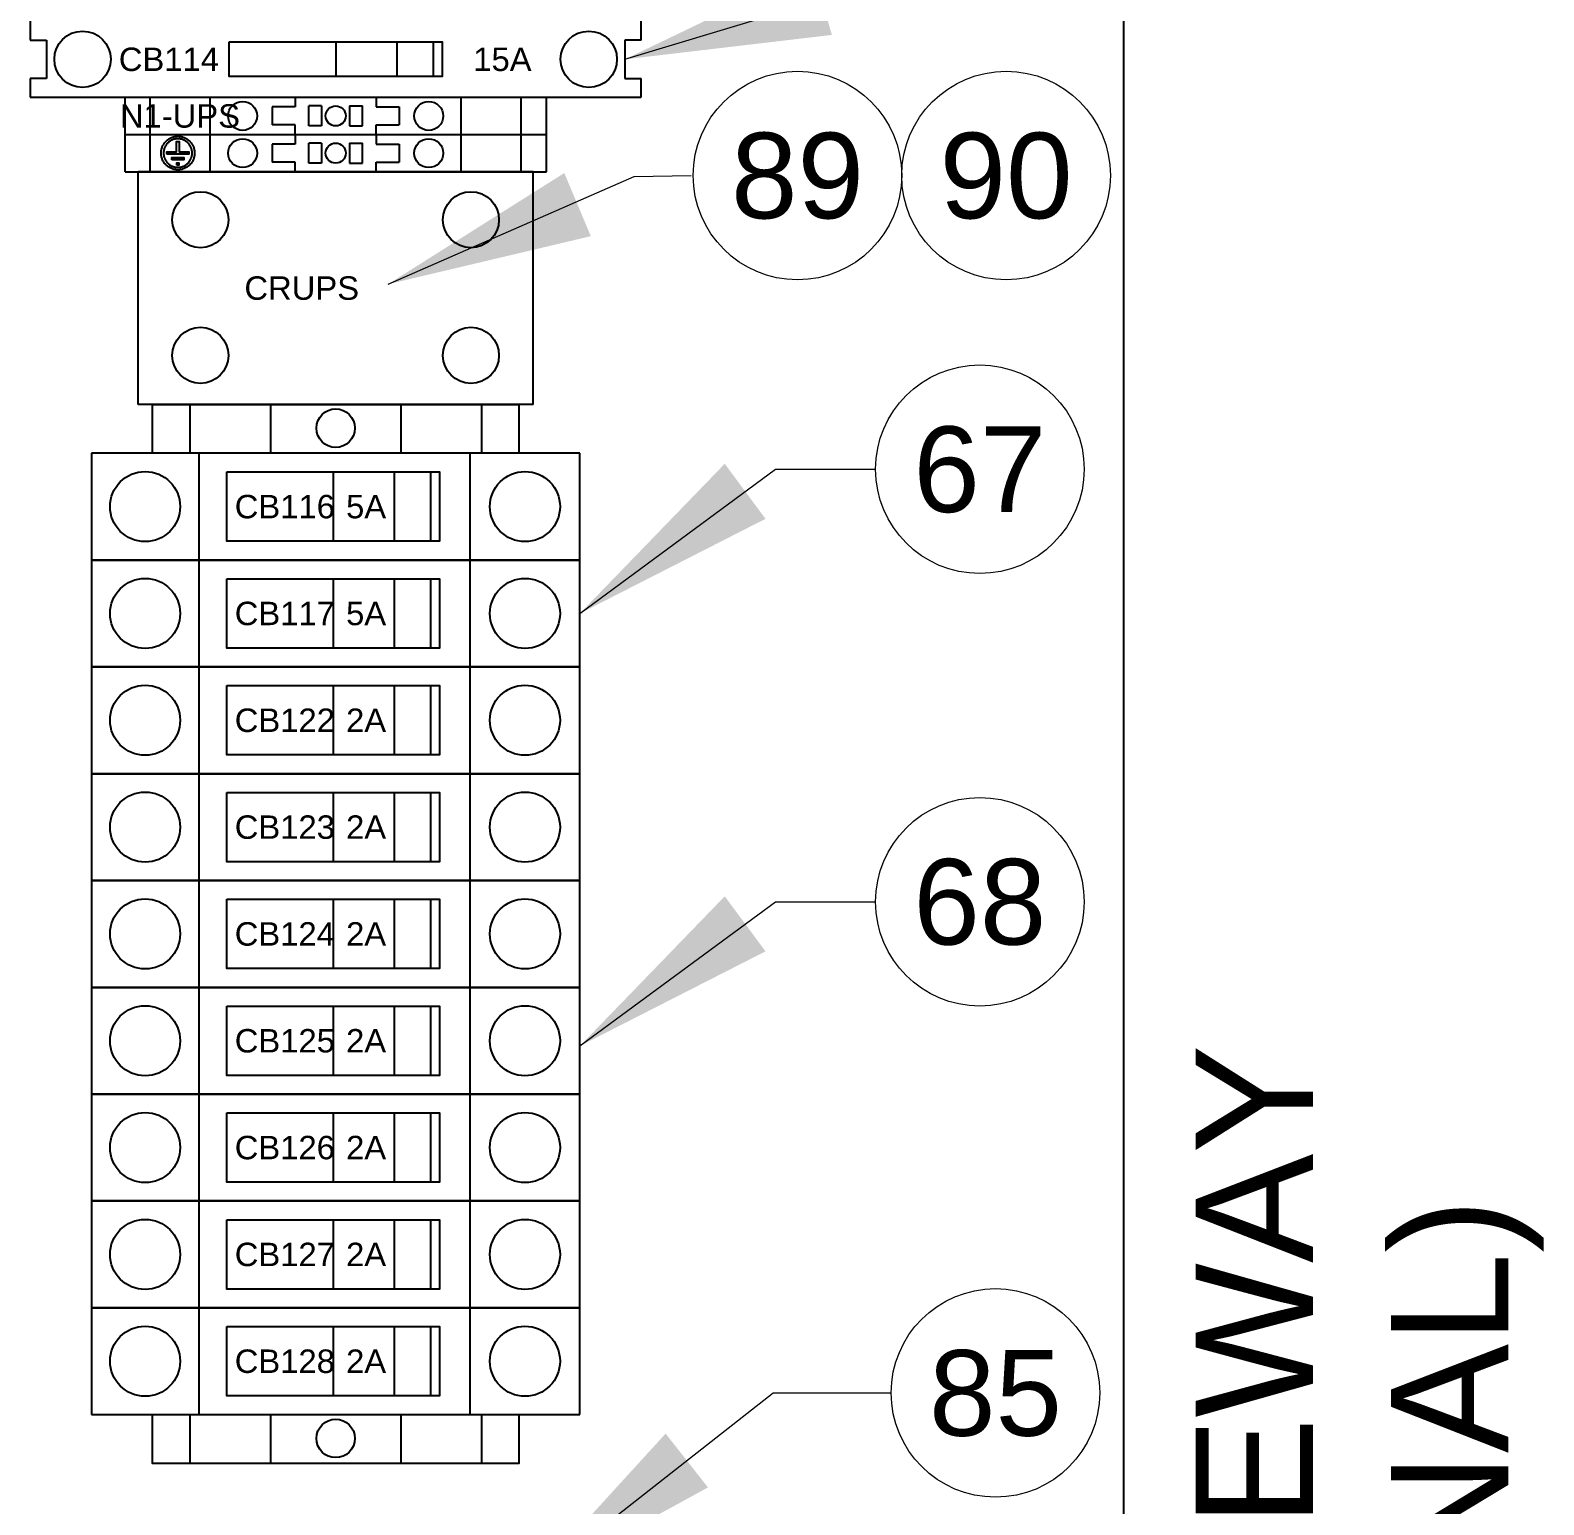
# Paper-space layout '2 DOOR PANEL LAYOUT - A1 Sheet' of a CAD drawing. Extents: x 50 to 825, y 22 to 486.
# Drawn here: x 424.22 to 456.47, y 341.71 to 373.15 of the extents above; entities that cross this region are included whole.
import ezdxf
from ezdxf.enums import TextEntityAlignment as Align

# ---------------------------------------------------------------- set-up
doc = ezdxf.new("R2010")
doc.units = 0
doc.layers.add('N-ANNO-TEXT', color=2, linetype='Continuous', lineweight=18)
doc.layers.add('N-EQPM', color=3, linetype='Continuous', lineweight=25)
doc.styles.add('_CGS_2-5_NOTES', font='arial.ttf', dxfattribs={"height": 2.5})
doc.styles.add('T1_2_5', font='arial.ttf', dxfattribs={"height": 2.5})

psp = doc.layouts.new('2 DOOR PANEL LAYOUT - A1 Sheet')

# ---------------------------------------------------------------- linework, layer by layer
at = {"layer": 'N-ANNO-TEXT'}
for points in [[(436.892, 372.529), (446.174, 375.33), (450.962, 375.373)], [(431.843, 367.735), (437.089, 370.033), (438.306, 370.051)], [(435.931, 360.715), (440.103, 363.789), (442.233, 363.789)], [(435.931, 351.494), (440.103, 354.568), (442.233, 354.568)], [(434.765, 339.951), (440.053, 344.097), (442.566, 344.097)]]:
    psp.add_lwpolyline(points, dxfattribs=at)
for centre in [(440.569, 370.051), (445.015, 370.051), (444.456, 363.789), (444.456, 354.568), (444.789, 344.097)]:
    psp.add_circle(centre, 2.223, dxfattribs=at)
for points in [[(440.895, 374.451), (436.892, 372.529), (441.302, 373.049)], [(435.599, 370.104), (431.843, 367.735), (436.164, 368.758)], [(439.019, 363.906), (435.931, 360.715), (439.887, 362.732)], [(439.019, 354.685), (435.931, 351.494), (439.887, 353.511)], [(438.661, 342.082), (434.765, 339.951), (437.759, 343.23)]]:
    psp.add_solid(points, dxfattribs=at)
at = {"layer": 'N-EQPM'}
for p, q in [((447.516, 408.591), (447.516, 259.065)), ((424.217, 373.339), (424.217, 372.938)), ((437.235, 372.938), (437.235, 373.339)), ((424.217, 372.938), (424.559, 372.938)), ((424.559, 372.938), (424.559, 372.121)), ((437.235, 372.938), (436.892, 372.938)), ((436.892, 372.938), (436.892, 372.121)), ((430.726, 372.899), (430.726, 372.159)), ((432.028, 372.899), (432.028, 372.159)), ((432.803, 372.899), (432.803, 372.159)), ((424.217, 372.121), (424.217, 371.719)), ((424.559, 372.121), (424.217, 372.121)), ((436.892, 372.121), (437.235, 372.121)), ((437.235, 371.719), (437.235, 372.121)), ((424.217, 371.719), (437.235, 371.719)), ((429.864, 371.719), (429.864, 371.514)), ((431.587, 371.719), (431.587, 371.514)), ((429.864, 371.514), (429.371, 371.514)), ((429.371, 371.514), (429.371, 371.13)), ((430.427, 371.536), (430.155, 371.536)), ((430.155, 371.108), (430.155, 371.536)), ((430.427, 371.536), (430.427, 371.108)), ((431.024, 371.536), (431.296, 371.536)), ((431.024, 371.536), (431.024, 371.108)), ((431.296, 371.108), (431.296, 371.536)), ((431.587, 371.514), (432.08, 371.514)), ((432.08, 371.514), (432.08, 371.13)), ((429.864, 371.13), (429.371, 371.13)), ((429.864, 370.925), (429.864, 371.13)), ((430.427, 371.108), (430.155, 371.108)), ((431.024, 371.108), (431.296, 371.108)), ((431.587, 370.925), (431.587, 371.13)), ((431.587, 371.13), (432.08, 371.13)), ((429.864, 370.72), (429.371, 370.72)), ((429.371, 370.72), (429.371, 370.337)), ((429.864, 370.925), (429.864, 370.72)), ((430.427, 370.743), (430.155, 370.743)), ((430.155, 370.314), (430.155, 370.743)), ((430.427, 370.743), (430.427, 370.314)), ((431.024, 370.743), (431.296, 370.743)), ((431.024, 370.743), (431.024, 370.314)), ((431.296, 370.314), (431.296, 370.743)), ((431.587, 370.925), (431.587, 370.72)), ((431.587, 370.72), (432.08, 370.72)), ((432.08, 370.72), (432.08, 370.337)), ((429.864, 370.337), (429.371, 370.337)), ((429.864, 370.131), (429.864, 370.337)), ((431.587, 370.131), (431.587, 370.337)), ((431.587, 370.337), (432.08, 370.337)), ((430.427, 370.314), (430.155, 370.314)), ((431.024, 370.314), (431.296, 370.314)), ((427.619, 365.173), (427.619, 364.132)), ((429.338, 365.173), (429.338, 364.132)), ((432.113, 365.173), (432.113, 364.132)), ((433.833, 365.173), (433.833, 364.132)), ((430.671, 363.733), (430.671, 362.253)), ((431.973, 363.733), (431.973, 362.253)), ((432.749, 363.733), (432.749, 362.253)), ((430.671, 361.455), (430.671, 359.976)), ((431.973, 361.455), (431.973, 359.976)), ((432.749, 361.455), (432.749, 359.976)), ((430.671, 359.178), (430.671, 357.698)), ((431.973, 359.178), (431.973, 357.698)), ((432.749, 359.178), (432.749, 357.698)), ((430.671, 356.9), (430.671, 355.421)), ((431.973, 356.9), (431.973, 355.421)), ((432.749, 356.9), (432.749, 355.421)), ((430.671, 354.623), (430.671, 353.143)), ((431.973, 354.623), (431.973, 353.143)), ((432.749, 354.623), (432.749, 353.143)), ((430.671, 352.345), (430.671, 350.866)), ((431.973, 352.345), (431.973, 350.866)), ((432.749, 352.345), (432.749, 350.866)), ((430.671, 350.068), (430.671, 348.588)), ((431.973, 350.068), (431.973, 348.588)), ((432.749, 350.068), (432.749, 348.588)), ((430.671, 347.79), (430.671, 346.311)), ((431.973, 347.79), (431.973, 346.311)), ((432.749, 347.79), (432.749, 346.311)), ((430.671, 345.513), (430.671, 344.033)), ((431.973, 345.513), (431.973, 344.033)), ((432.749, 345.513), (432.749, 344.033)), ((427.619, 343.634), (427.619, 342.593)), ((429.338, 343.634), (429.338, 342.593)), ((432.113, 343.634), (432.113, 342.593)), ((433.833, 343.634), (433.833, 342.593))]:
    psp.add_line(p, q, dxfattribs=at)
at = {"layer": 'N-EQPM', "ltscale": 10}
for p, q in [((426.236, 371.719), (435.216, 371.719)), ((426.236, 370.925), (426.236, 371.719)), ((426.773, 370.925), (426.773, 371.719)), ((428.051, 370.925), (428.051, 371.719)), ((433.401, 370.925), (433.401, 371.719)), ((434.679, 370.925), (434.679, 371.719)), ((435.216, 370.925), (435.216, 371.719)), ((426.236, 370.925), (435.216, 370.925)), ((426.236, 370.131), (426.236, 370.925)), ((426.236, 370.925), (435.216, 370.925)), ((426.773, 370.131), (426.773, 370.925)), ((428.051, 370.131), (428.051, 370.925)), ((433.401, 370.131), (433.401, 370.925)), ((434.679, 370.131), (434.679, 370.925)), ((435.216, 370.131), (435.216, 370.925)), ((426.236, 370.131), (435.216, 370.131)), ((434.935, 370.131), (426.516, 370.131)), ((426.516, 365.173), (426.516, 370.131)), ((434.935, 365.173), (434.935, 370.131)), ((434.935, 365.173), (426.516, 365.173)), ((435.931, 364.132), (425.52, 364.132)), ((425.52, 364.132), (425.52, 361.854)), ((427.813, 361.854), (427.813, 364.132)), ((433.594, 361.854), (433.594, 364.132)), ((435.931, 361.854), (435.931, 364.132)), ((435.931, 361.854), (425.52, 361.854)), ((425.52, 361.854), (425.52, 359.577)), ((425.52, 361.854), (435.931, 361.854)), ((427.813, 359.577), (427.813, 361.854)), ((433.594, 359.577), (433.594, 361.854)), ((435.931, 359.577), (435.931, 361.854)), ((435.931, 359.577), (425.52, 359.577)), ((425.52, 359.577), (425.52, 357.299)), ((425.52, 359.577), (435.931, 359.577)), ((427.813, 357.299), (427.813, 359.577)), ((433.594, 357.299), (433.594, 359.577)), ((435.931, 357.299), (435.931, 359.577)), ((435.931, 357.299), (425.52, 357.299)), ((425.52, 357.299), (425.52, 355.022)), ((425.52, 357.299), (435.931, 357.299)), ((427.813, 355.022), (427.813, 357.299)), ((433.594, 355.022), (433.594, 357.299)), ((435.931, 355.022), (435.931, 357.299)), ((435.931, 355.022), (425.52, 355.022)), ((425.52, 355.022), (425.52, 352.744)), ((425.52, 355.022), (435.931, 355.022)), ((427.813, 352.744), (427.813, 355.022)), ((433.594, 352.744), (433.594, 355.022)), ((435.931, 352.744), (435.931, 355.022)), ((435.931, 352.744), (425.52, 352.744)), ((425.52, 352.744), (425.52, 350.467)), ((425.52, 352.744), (435.931, 352.744)), ((427.813, 350.467), (427.813, 352.744)), ((433.594, 350.467), (433.594, 352.744)), ((435.931, 350.467), (435.931, 352.744)), ((435.931, 350.467), (425.52, 350.467)), ((425.52, 350.467), (425.52, 348.189)), ((425.52, 350.467), (435.931, 350.467)), ((427.813, 348.189), (427.813, 350.467)), ((433.594, 348.189), (433.594, 350.467)), ((435.931, 348.189), (435.931, 350.467)), ((435.931, 348.189), (425.52, 348.189)), ((425.52, 348.189), (425.52, 345.912)), ((425.52, 348.189), (435.931, 348.189)), ((427.813, 345.912), (427.813, 348.189)), ((433.594, 345.912), (433.594, 348.189)), ((435.931, 345.912), (435.931, 348.189)), ((435.931, 345.912), (425.52, 345.912)), ((425.52, 345.912), (425.52, 343.634)), ((425.52, 345.912), (435.931, 345.912)), ((427.813, 343.634), (427.813, 345.912)), ((433.594, 343.634), (433.594, 345.912)), ((435.931, 343.634), (435.931, 345.912)), ((425.52, 343.634), (435.931, 343.634))]:
    psp.add_line(p, q, dxfattribs=at)
at = {"layer": 'N-EQPM'}
for points in [[(428.458, 372.899), (432.993, 372.899), (432.993, 372.159), (428.458, 372.159)], [(426.821, 365.173), (434.63, 365.173), (434.63, 364.132), (426.821, 364.132)], [(428.404, 363.733), (432.938, 363.733), (432.938, 362.253), (428.404, 362.253)], [(428.404, 361.455), (432.938, 361.455), (432.938, 359.976), (428.404, 359.976)], [(428.404, 359.178), (432.938, 359.178), (432.938, 357.698), (428.404, 357.698)], [(428.404, 356.9), (432.938, 356.9), (432.938, 355.421), (428.404, 355.421)], [(428.404, 354.623), (432.938, 354.623), (432.938, 353.143), (428.404, 353.143)], [(428.404, 352.345), (432.938, 352.345), (432.938, 350.866), (428.404, 350.866)], [(428.404, 350.068), (432.938, 350.068), (432.938, 348.588), (428.404, 348.588)], [(428.404, 347.79), (432.938, 347.79), (432.938, 346.311), (428.404, 346.311)], [(428.404, 345.513), (432.938, 345.513), (432.938, 344.033), (428.404, 344.033)], [(426.821, 343.634), (434.63, 343.634), (434.63, 342.593), (426.821, 342.593)]]:
    psp.add_lwpolyline(points, close=True, dxfattribs=at)
at = {"layer": 'N-EQPM', "linetype": 'Continuous'}
for points in [[(427.446, 370.183), (427.43, 370.18), (427.413, 370.177), (427.396, 370.175), (427.379, 370.174), (427.362, 370.173), (427.345, 370.174), (427.328, 370.175), (427.312, 370.177), (427.295, 370.18), (427.278, 370.183), (427.262, 370.188), (427.246, 370.193), (427.23, 370.199), (427.215, 370.205), (427.2, 370.213), (427.185, 370.221), (427.17, 370.23), (427.156, 370.239), (427.142, 370.249), (427.129, 370.26), (427.117, 370.272), (427.105, 370.284), (427.104, 370.285), (427.092, 370.297), (427.081, 370.311), (427.071, 370.324), (427.062, 370.338), (427.053, 370.353), (427.045, 370.368), (427.037, 370.383), (427.031, 370.398), (427.025, 370.414), (427.02, 370.43), (427.015, 370.447), (427.012, 370.463), (427.009, 370.48), (427.007, 370.496), (427.006, 370.513), (427.005, 370.53), (427.006, 370.547), (427.007, 370.564), (427.009, 370.581), (427.012, 370.598), (427.015, 370.614), (427.02, 370.631), (427.025, 370.647), (427.031, 370.662), (427.037, 370.678), (427.045, 370.693), (427.053, 370.708), (427.062, 370.723), (427.071, 370.737), (427.081, 370.75), (427.092, 370.764), (427.104, 370.776), (427.105, 370.777), (427.117, 370.789), (427.129, 370.801), (427.142, 370.812), (427.156, 370.822), (427.17, 370.831), (427.185, 370.84), (427.2, 370.848), (427.215, 370.856), (427.23, 370.862), (427.246, 370.868), (427.262, 370.873), (427.278, 370.878), (427.295, 370.881), (427.312, 370.884), (427.328, 370.886), (427.345, 370.887), (427.362, 370.888), (427.379, 370.887), (427.396, 370.886), (427.413, 370.884), (427.43, 370.881), (427.446, 370.878), (427.462, 370.873), (427.478, 370.868), (427.494, 370.862), (427.51, 370.856), (427.525, 370.848), (427.54, 370.84), (427.554, 370.831), (427.568, 370.822), (427.582, 370.812), (427.595, 370.801), (427.608, 370.789), (427.62, 370.777), (427.621, 370.776), (427.632, 370.764), (427.643, 370.75), (427.653, 370.737), (427.663, 370.723), (427.672, 370.708), (427.68, 370.693), (427.687, 370.678), (427.694, 370.662), (427.7, 370.647), (427.705, 370.631), (427.709, 370.614), (427.713, 370.598), (427.716, 370.581), (427.718, 370.564), (427.719, 370.547), (427.719, 370.53), (427.719, 370.513), (427.718, 370.496), (427.716, 370.48), (427.713, 370.463), (427.709, 370.447), (427.705, 370.43), (427.7, 370.414), (427.694, 370.398), (427.687, 370.383), (427.68, 370.368), (427.672, 370.353), (427.663, 370.338), (427.653, 370.324), (427.643, 370.31), (427.632, 370.297), (427.621, 370.285), (427.62, 370.284), (427.608, 370.272), (427.595, 370.26), (427.582, 370.249), (427.568, 370.239), (427.554, 370.23), (427.54, 370.221), (427.525, 370.213), (427.51, 370.205), (427.494, 370.199), (427.478, 370.193), (427.462, 370.188)], [(427.448, 370.238), (427.461, 370.243), (427.475, 370.248), (427.488, 370.253), (427.501, 370.26), (427.514, 370.266), (427.526, 370.274), (427.538, 370.282), (427.55, 370.291), (427.561, 370.3), (427.572, 370.31), (427.582, 370.32), (427.583, 370.321), (427.593, 370.332), (427.602, 370.343), (427.611, 370.355), (427.619, 370.367), (427.626, 370.379), (427.633, 370.392), (427.639, 370.405), (427.645, 370.418), (427.65, 370.431), (427.655, 370.445), (427.658, 370.459), (427.661, 370.473), (427.664, 370.487), (427.665, 370.501), (427.666, 370.516), (427.667, 370.53), (427.666, 370.545), (427.665, 370.559), (427.664, 370.574), (427.661, 370.588), (427.658, 370.602), (427.655, 370.616), (427.65, 370.63), (427.645, 370.643), (427.639, 370.656), (427.633, 370.669), (427.626, 370.682), (427.619, 370.694), (427.611, 370.706), (427.602, 370.718), (427.593, 370.729), (427.583, 370.74), (427.582, 370.741), (427.572, 370.751), (427.561, 370.761), (427.55, 370.77), (427.538, 370.779), (427.526, 370.787), (427.514, 370.795), (427.501, 370.802), (427.488, 370.808), (427.475, 370.814), (427.461, 370.819), (427.448, 370.823), (427.434, 370.827), (427.42, 370.83), (427.406, 370.832), (427.391, 370.834), (427.377, 370.835), (427.362, 370.835), (427.348, 370.835), (427.333, 370.834), (427.319, 370.832), (427.305, 370.83), (427.291, 370.827), (427.277, 370.823), (427.263, 370.819), (427.25, 370.814), (427.236, 370.808), (427.224, 370.802), (427.211, 370.795), (427.198, 370.787), (427.186, 370.779), (427.175, 370.77), (427.164, 370.761), (427.153, 370.751), (427.143, 370.741), (427.142, 370.74), (427.132, 370.729), (427.123, 370.718), (427.114, 370.706), (427.106, 370.694), (427.098, 370.682), (427.091, 370.669), (427.085, 370.656), (427.079, 370.643), (427.074, 370.63), (427.07, 370.616), (427.066, 370.602), (427.063, 370.588), (427.061, 370.574), (427.059, 370.559), (427.058, 370.545), (427.058, 370.53), (427.058, 370.516), (427.059, 370.501), (427.061, 370.487), (427.063, 370.473), (427.066, 370.459), (427.07, 370.445), (427.074, 370.431), (427.079, 370.418), (427.085, 370.405), (427.091, 370.392), (427.098, 370.379), (427.106, 370.367), (427.114, 370.355), (427.123, 370.343), (427.132, 370.332), (427.142, 370.321), (427.142, 370.32), (427.153, 370.31), (427.164, 370.3), (427.175, 370.291), (427.186, 370.282), (427.198, 370.274), (427.211, 370.266), (427.223, 370.26), (427.236, 370.253), (427.25, 370.248), (427.263, 370.243), (427.277, 370.238), (427.291, 370.235), (427.305, 370.231), (427.319, 370.229), (427.333, 370.227), (427.348, 370.226), (427.362, 370.226), (427.377, 370.226), (427.391, 370.227), (427.406, 370.229), (427.42, 370.231), (427.434, 370.235)], [(427.127, 370.504), (427.127, 370.557), (427.336, 370.557), (427.336, 370.778), (427.389, 370.778), (427.389, 370.557), (427.598, 370.557), (427.598, 370.504)], [(427.233, 370.387), (427.233, 370.439), (427.492, 370.439), (427.492, 370.387)], [(427.339, 370.269), (427.339, 370.321), (427.386, 370.321), (427.386, 370.269)]]:
    psp.add_lwpolyline(points, close=True, dxfattribs=at)
at = {"layer": 'N-EQPM'}
for centre, radius in [((425.332, 372.529), 0.601), ((436.12, 372.529), 0.601), ((428.743, 371.322), 0.308), ((432.709, 371.322), 0.308), ((430.726, 371.322), 0.214), ((428.743, 370.528), 0.308), ((430.726, 370.528), 0.214), ((432.709, 370.528), 0.308), ((427.842, 369.109), 0.598), ((433.609, 369.109), 0.598), ((427.842, 366.217), 0.598), ((433.609, 366.217), 0.598), ((430.726, 364.665), 0.41), ((426.664, 362.993), 0.747), ((434.761, 362.993), 0.747), ((426.664, 360.715), 0.747), ((434.761, 360.715), 0.747), ((426.664, 358.438), 0.747), ((434.761, 358.438), 0.747), ((426.664, 356.16), 0.747), ((434.761, 356.16), 0.747), ((426.664, 353.883), 0.747), ((434.761, 353.883), 0.747), ((426.664, 351.605), 0.747), ((434.761, 351.605), 0.747), ((426.664, 349.328), 0.747), ((434.761, 349.328), 0.747), ((426.664, 347.05), 0.747), ((434.761, 347.05), 0.747), ((426.664, 344.773), 0.747), ((434.761, 344.773), 0.747), ((430.726, 343.127), 0.41)]:
    psp.add_circle(centre, radius, dxfattribs=at)

# ---------------------------------------------------------------- texts
at = {"layer": 'N-ANNO-TEXT', "style": 'T1_2_5'}
for s, p in [('89', (440.569, 370.051)), ('90', (445.015, 370.051)), ('67', (444.456, 363.789)), ('68', (444.456, 354.568)), ('85', (444.789, 344.097))]:
    psp.add_text(s, height=1.825, dxfattribs=at).set_placement(p, align=Align.MIDDLE_CENTER)
at = {"layer": 'N-ANNO-TEXT', "insert": (452.765, 338.45), "char_height": 2.5, "width": 38.59036, "attachment_point": 5, "rotation": 90, "style": '_CGS_2-5_NOTES'}
psp.add_mtext('3"x4" WIREWAY (INTERNAL)', dxfattribs=at)
at = {"layer": 'N-EQPM', "style": '_CGS_2-5_NOTES'}
for s, p in [('CB114', (427.171, 372.529)), ('15A', (434.28, 372.529)), ('N1-UPS', (427.407, 371.322)), ('CRUPS', (430.003, 367.652)), ('CB116', (429.642, 362.993)), ('5A', (431.375, 362.993)), ('CB117', (429.642, 360.715)), ('5A', (431.375, 360.715)), ('CB122', (429.642, 358.438)), ('2A', (431.375, 358.438)), ('CB123', (429.642, 356.16)), ('2A', (431.375, 356.16)), ('CB124', (429.642, 353.883)), ('2A', (431.375, 353.883)), ('CB125', (429.642, 351.605)), ('2A', (431.375, 351.605)), ('CB126', (429.642, 349.328)), ('2A', (431.375, 349.328)), ('CB127', (429.642, 347.05)), ('2A', (431.375, 347.05)), ('CB128', (429.642, 344.773)), ('2A', (431.375, 344.773))]:
    psp.add_text(s, height=0.5, dxfattribs=at).set_placement(p, align=Align.MIDDLE_CENTER)

doc.saveas('drawing.dxf')
